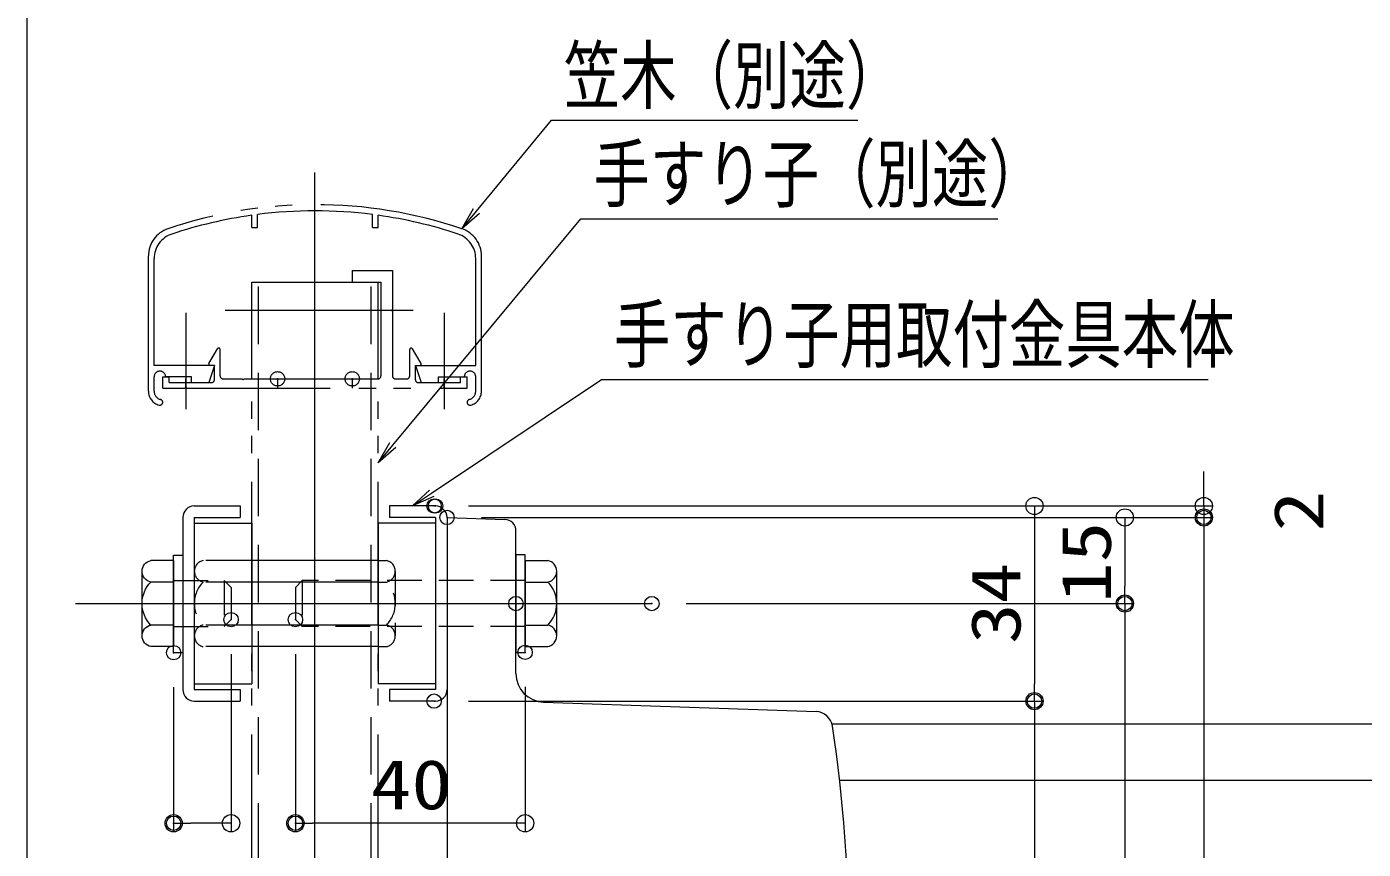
# Model space of a CAD drawing. Units: millimetres, scale not verified. Extents: x -800 to 819, y -554 to 554.
# Drawn here: x -800 to -567.3, y 156.3 to 299.6 of the extents above; entities that cross this region are included whole.
import ezdxf
from ezdxf.enums import TextEntityAlignment as Align

# ---------------------------------------------------------------- set-up
doc = ezdxf.new("R2010")
doc.units = ezdxf.units.MM
doc.header["$LTSCALE"] = 5
doc.header["$PDMODE"] = 32
doc.header["$PDSIZE"] = 2.5
for name, pattern in [('DASHED1', [1.8, 1.2, -0.6]), ('DASHED2', [3, 2, -1]), ('DOUBLE_CHAIN1', [8.8, 5, -1, 0.6, -0.6, 0.6, -1])]:
    doc.linetypes.add(name, pattern=pattern)
for name, color, linetype, lineweight in [('0-0_zumenwaku', 6, 'Continuous', 9), ('0-2_sunpou', 1, 'Continuous', 9), ('0-3_0', 5, 'DASHED1', 9), ('0-6_06仕上投影', 4, 'Continuous', 9), ('0-7_center', 5, 'Continuous', 9), ('0-8_ﾚｲﾔ2', 3, 'Continuous', 9), ('0-9_レイヤー_1', 5, 'Continuous', 9), ('0-B_MAZ_M', 6, 'DOUBLE_CHAIN1', 9), ('0-C_GRE_SSD', 6, 'DASHED2', 9), ('0-D_DEFPOINTS', 7, 'Continuous', 9)]:
    doc.layers.add(name, color=color, linetype=linetype, lineweight=lineweight)
doc.styles.add('ＭＳ ゴシック', font='')
doc.styles.get('ＭＳ ゴシック').set_extended_font_data('MS Gothic')

# ---------------------------------------------------------------- blocks, each defined once
blk = doc.blocks.new('KﾐM8側')
at = {"layer": '0-3_0', "color": 7, "linetype": 'Continuous'}
blk.add_lwpolyline([(0, 42.5), (-8, 42.5), (-8, -42.5), (0, -42.5)], close=True, dxfattribs=at)
blk = doc.blocks.new('頭部M8')
at = {"layer": '0-3_0', "color": 7, "linetype": 'Continuous'}
for p, q in [((0, 37.5), (0, -37.5)), ((0, 37.5), (19.71, 37.5)), ((27.5, -28.15), (27.5, 28.15)), ((0, 18.76), (19.71, 18.76)), ((0, -18.76), (19.71, -18.76)), ((0, -37.5), (19.71, -37.5))]:
    blk.add_line(p, q, dxfattribs=at)
for centre, radius, start, end in [((17.97, 28.13), 9.53, 280.52945, 79.47055), ((1, 0), 26.5, 314.92181, 45.07819), ((17.97, -28.13), 9.53, 280.52945, 79.47055)]:
    blk.add_arc(centre, radius, start, end, dxfattribs=at)
blk = doc.blocks.new('_ORIGIN')
at = {"layer": '0-3_0', "color": 1, "linetype": 'Continuous'}
blk.add_line((0, 0), (-5, 0), dxfattribs=at)
blk.add_circle((0, 0), 2.5, dxfattribs=at)
blk = doc.blocks.new('MLeader35')
at = {"layer": '0-2_sunpou'}
blk.add_line((-698.121, 238.212), (-594.294, 238.212), dxfattribs=at)
at = {"layer": '0-2_sunpou', "color": 7}
blk.add_line((-732.822, 216.149), (-729.499, 218.377), dxfattribs=at)
at = {"layer": '0-2_sunpou'}
blk.add_lwpolyline([(-729.499, 218.377), (-699.921, 238.212), (-698.121, 238.212)], dxfattribs=at)
at = {"layer": '0-2_sunpou', "color": 7}
blk.add_lwpolyline([(-729.128, 217.824), (-732.822, 216.149), (-729.871, 218.931)], dxfattribs=at)
at = {"layer": '0-2_sunpou', "color": 2, "style": 'ＭＳ ゴシック', "width": 0.75}
blk.add_text('手すり子用取付金具本体', height=9.604, dxfattribs=at).set_placement((-697.761, 238.362), align=Align.BOTTOM_LEFT)
blk = doc.blocks.new('MLeader36')
at = {"layer": '0-2_sunpou'}
blk.add_line((-706.851, 283.347), (-655.291, 283.347), dxfattribs=at)
at = {"layer": '0-2_sunpou', "color": 7}
blk.add_line((-724.221, 264.443), (-721.678, 267.53), dxfattribs=at)
at = {"layer": '0-2_sunpou'}
blk.add_lwpolyline([(-721.678, 267.53), (-708.651, 283.347), (-706.851, 283.347)], dxfattribs=at)
at = {"layer": '0-2_sunpou', "color": 7}
blk.add_lwpolyline([(-721.164, 267.107), (-724.221, 264.443), (-722.193, 267.954)], dxfattribs=at)
at = {"layer": '0-2_sunpou', "color": 2, "style": 'ＭＳ ゴシック', "width": 0.75}
blk.add_text('笠木（別途）', height=9.604, dxfattribs=at).set_placement((-706.491, 283.497), align=Align.BOTTOM_LEFT)
blk = doc.blocks.new('MLeader37')
at = {"layer": '0-2_sunpou'}
blk.add_line((-701.696, 266.186), (-630.936, 266.186), dxfattribs=at)
at = {"layer": '0-2_sunpou', "color": 7}
blk.add_line((-738.822, 223.677), (-736.265, 226.754), dxfattribs=at)
at = {"layer": '0-2_sunpou'}
blk.add_lwpolyline([(-736.265, 226.754), (-703.496, 266.186), (-701.696, 266.186)], dxfattribs=at)
at = {"layer": '0-2_sunpou', "color": 7}
blk.add_lwpolyline([(-735.752, 226.327), (-738.822, 223.677), (-736.778, 227.18)], dxfattribs=at)
at = {"layer": '0-2_sunpou', "color": 2, "style": 'ＭＳ ゴシック', "width": 0.75}
blk.add_text('手すり子（別途）', height=9.604, dxfattribs=at).set_placement((-701.336, 266.336), align=Align.BOTTOM_LEFT)

msp = doc.modelspace()

# ---------------------------------------------------------------- linework, layer by layer
at = {"layer": '0-0_zumenwaku'}
msp.add_lwpolyline([(-800, -554), (800, -554), (800, 554), (-800, 554)], close=True, dxfattribs=at)
at = {"layer": '0-2_sunpou'}
for p, q in [((-595.044, 219.149), (-595.044, 222.149)), ((-723.066, 216.149), (-623.039, 216.149)), ((-722.819, 216.149), (-593.544, 216.149)), ((-720.822, 214.149), (-593.544, 214.149)), ((-720.822, 214.149), (-607.298, 214.149)), ((-720.822, 214.149), (-593.544, 214.149)), ((-595.044, 216.149), (-595.044, 214.149)), ((-624.539, 213.149), (-624.539, 185.149)), ((-608.798, 211.149), (-608.798, 202.149)), ((-595.044, 211.149), (-595.044, 67.149)), ((-595.044, 211.149), (-595.044, 208.149)), ((-685.157, 199.149), (-607.298, 199.149)), ((-685.157, 199.149), (-607.298, 199.149)), ((-608.798, 196.149), (-608.798, 82.149)), ((-764.422, 190.349), (-764.422, 159.371)), ((-753.222, 190.349), (-753.222, 159.371)), ((-774.421, 184.589), (-774.421, 159.371)), ((-713.222, 184.649), (-713.222, 159.371)), ((-723.066, 182.149), (-623.039, 182.149)), ((-723.066, 182.149), (-623.039, 182.149)), ((-624.539, 179.149), (-624.539, 99.149)), ((-767.422, 160.871), (-771.421, 160.871)), ((-716.222, 160.871), (-750.222, 160.871))]:
    msp.add_line(p, q, dxfattribs=at)
at = {"layer": '0-3_0'}
for p, q in [((-762.822, 206.649), (-769.264, 206.649)), ((-738.822, 206.649), (-737.379, 206.649)), ((-774.422, 203.149), (-765.622, 203.149)), ((-770.822, 204.779), (-770.822, 193.52)), ((-762.822, 202.902), (-769.264, 202.902)), ((-765.622, 203.149), (-764.422, 201.949)), ((-765.622, 203.149), (-765.622, 195.149)), ((-752.022, 203.149), (-753.222, 201.949)), ((-713.222, 203.149), (-752.022, 203.149)), ((-752.022, 203.149), (-752.022, 195.149)), ((-738.822, 202.902), (-737.379, 202.902)), ((-735.822, 204.779), (-735.822, 193.52)), ((-764.422, 201.949), (-764.422, 196.349)), ((-753.222, 201.949), (-753.222, 196.349)), ((-765.622, 195.149), (-764.422, 196.349)), ((-752.022, 195.149), (-753.222, 196.349)), ((-774.422, 195.149), (-765.622, 195.149)), ((-762.822, 195.397), (-769.264, 195.397)), ((-713.222, 195.149), (-752.022, 195.149)), ((-738.822, 195.397), (-737.379, 195.397)), ((-762.822, 191.649), (-769.264, 191.649)), ((-738.822, 191.649), (-737.379, 191.649))]:
    msp.add_line(p, q, dxfattribs=at)
for centre, radius, start, end in [((-768.916, 204.776), 1.906, 100.52945, 259.47055), ((-737.727, 204.776), 1.906, 280.52945, 79.47055), ((-765.522, 199.149), 5.3, 134.92181, 225.07819), ((-741.122, 199.149), 5.3, 314.92181, 45.07819), ((-768.916, 193.523), 1.906, 100.52945, 259.47055), ((-737.727, 193.523), 1.906, 280.52945, 79.47055)]:
    msp.add_arc(centre, radius, start, end, dxfattribs=at)
at = {"layer": '0-6_06仕上投影'}
for p, q in [((-772.822, 214.149), (-772.822, 184.149)), ((-770.822, 216.149), (-762.822, 216.149)), ((-770.822, 214.149), (-770.822, 184.149)), ((-770.822, 214.149), (-762.822, 214.149)), ((-762.822, 216.149), (-762.822, 214.149)), ((-736.822, 216.149), (-736.822, 214.149)), ((-728.822, 216.149), (-736.822, 216.149)), ((-728.822, 214.149), (-736.822, 214.149)), ((-728.822, 214.149), (-728.822, 184.149)), ((-726.822, 214.149), (-726.822, 184.149)), ((-770.822, 213.149), (-760.822, 213.149)), ((-760.822, 213.149), (-760.822, 185.149)), ((-738.822, 213.149), (-738.822, 185.149)), ((-728.822, 213.149), (-738.822, 213.149)), ((-770.822, 185.149), (-760.822, 185.149)), ((-770.822, 184.149), (-762.822, 184.149)), ((-762.822, 184.149), (-762.822, 182.149)), ((-728.822, 185.149), (-738.822, 185.149)), ((-728.822, 184.149), (-736.822, 184.149)), ((-736.822, 184.149), (-736.822, 182.149)), ((-770.822, 182.149), (-762.822, 182.149)), ((-728.822, 182.149), (-736.822, 182.149))]:
    msp.add_line(p, q, dxfattribs=at)
for centre, start, end in [((-770.822, 214.149), 90, 180), ((-728.822, 214.149), 0, 90), ((-770.822, 184.149), 180, 270), ((-728.822, 184.149), 270, 0)]:
    msp.add_arc(centre, 2, start, end, dxfattribs=at)
at = {"layer": '0-7_center'}
for p, q in [((-749.821, 15.21), (-749.821, 274.272)), ((-772.321, 249.79), (-772.321, 233.014)), ((-765.462, 250.249), (-732.686, 250.249)), ((-727.321, 249.79), (-727.321, 233.014)), ((-791.522, 199.149), (-691.157, 199.149))]:
    msp.add_line(p, q, dxfattribs=at)
at = {"layer": '0-8_ﾚｲﾔ2'}
for p, q in [((-726.822, 214.149), (-716.752, 213.798)), ((-726.822, 214.149), (-726.822, 64.149)), ((-714.822, 186.978), (-714.822, 211.799)), ((-709.996, 181.981), (-662.568, 180.325)), ((-465.822, 178.149), (-659.763, 178.149)), ((-465.822, 168.349), (-658.466, 168.349))]:
    msp.add_line(p, q, dxfattribs=at)
for centre, radius, start, end in [((-716.822, 211.799), 2, 0, 88), ((-709.822, 186.978), 5, 180, 268), ((-662.673, 177.327), 3, 8.54285, 88), ((-916.822, 139.149), 260, 351.45715, 8.54285)]:
    msp.add_arc(centre, radius, start, end, dxfattribs=at)
msp.add_point((-714.822, 199.149), dxfattribs=at)
at = {"layer": '0-9_レイヤー_1'}
for p, q in [((-738.822, 206.649), (-762.822, 206.649)), ((-774.422, 203.149), (-774.422, 195.149)), ((-738.822, 202.902), (-762.822, 202.902)), ((-713.222, 203.149), (-713.222, 195.149)), ((-738.822, 195.397), (-762.822, 195.397)), ((-738.822, 191.649), (-762.822, 191.649))]:
    msp.add_line(p, q, dxfattribs=at)
at = {"layer": '0-B_MAZ_M'}
for p, q in [((-760.821, 264.649), (-760.821, 266.799)), ((-759.821, 264.649), (-759.821, 266.933)), ((-739.821, 264.649), (-739.821, 266.933)), ((-738.821, 264.649), (-738.821, 266.799)), ((-760.821, 264.649), (-759.821, 264.649)), ((-739.821, 264.649), (-738.821, 264.649)), ((-778.821, 236.149), (-778.821, 259.706)), ((-721.821, 240.649), (-721.821, 259.262)), ((-720.821, 236.149), (-720.821, 259.706)), ((-760.821, 255.149), (-738.821, 255.149)), ((-760.821, 238.299), (-760.821, 255.149)), ((-738.821, 238.299), (-738.821, 255.149)), ((-738.321, 255.149), (-738.321, 238.799)), ((-736.321, 250.076), (-736.321, 238.799)), ((-768.294, 240.949), (-766.811, 243.518)), ((-766.321, 238.799), (-766.321, 243.387)), ((-733.321, 238.799), (-733.321, 243.387)), ((-731.348, 240.949), (-732.831, 243.518)), ((-767.321, 240.649), (-768.321, 237.649)), ((-767.321, 238.149), (-767.321, 240.649)), ((-732.321, 240.649), (-721.821, 240.649)), ((-732.321, 240.649), (-731.321, 237.649)), ((-732.321, 238.149), (-732.321, 240.649)), ((-777.821, 236.149), (-777.821, 238.649)), ((-776.321, 238.649), (-775.171, 238.649)), ((-776.321, 236.649), (-776.321, 238.649)), ((-771.321, 238.649), (-775.821, 238.649)), ((-775.171, 237.649), (-775.171, 238.649)), ((-775.171, 237.649), (-767.821, 237.649)), ((-772.321, 236.649), (-772.321, 238.299)), ((-771.321, 237.649), (-771.321, 238.649)), ((-765.821, 238.299), (-762.494, 238.299)), ((-762.148, 238.299), (-756.494, 238.299)), ((-759.922, 238.299), (-752.721, 238.299)), ((-756.322, 238.299), (-756.322, 236.649)), ((-756.148, 238.299), (-743.494, 238.299)), ((-746.922, 238.299), (-739.721, 238.299)), ((-743.322, 238.299), (-743.322, 236.649)), ((-743.148, 238.299), (-738.821, 238.299)), ((-735.821, 238.299), (-733.821, 238.299)), ((-731.821, 237.649), (-724.471, 237.649)), ((-728.321, 238.649), (-723.821, 238.649)), ((-728.321, 237.649), (-728.321, 238.649)), ((-727.321, 236.649), (-727.321, 238.299)), ((-724.471, 238.649), (-723.321, 238.649)), ((-724.471, 237.649), (-724.471, 238.649)), ((-723.321, 236.649), (-723.321, 238.649)), ((-721.821, 236.149), (-721.821, 238.649)), ((-776.321, 236.649), (-772.494, 236.649)), ((-772.148, 236.649), (-727.494, 236.649)), ((-760.822, 19.36), (-760.822, 236.649)), ((-738.822, 19.36), (-738.822, 236.649)), ((-727.148, 236.649), (-723.321, 236.649))]:
    msp.add_line(p, q, dxfattribs=at)
for points in [[(-767.321, 240.649), (-777.821, 240.649), (-777.821, 259.262)], [(-743.321, 257.149), (-743.321, 255.149), (-738.321, 255.149)], [(-743.321, 257.149), (-736.321, 257.149), (-736.321, 250.423)]]:
    msp.add_lwpolyline(points, dxfattribs=at)
for centre, radius, start, end in [((-749.821, 188.649), 80, 71.33708, 108.66292), ((-749.821, 188.649), 78.92, 98.01207, 108.40763), ((-749.821, 188.649), 78.92, 82.72045, 97.27955), ((-749.821, 188.649), 78.92, 71.59237, 81.98793), ((-773.821, 259.706), 5, 108.66292, 180), ((-773.321, 259.262), 4.5, 108.40763, 180), ((-726.321, 259.262), 4.5, 0, 71.59237), ((-725.821, 259.706), 5, 0, 71.33708), ((-736.221, 250.249), 0.2, 120, 240), ((-766.584, 243.387), 0.263, 0, 150), ((-733.058, 243.387), 0.263, 30, 180), ((-768.121, 240.849), 0.2, 150, 270), ((-731.521, 240.849), 0.2, 270, 30), ((-776.821, 238.649), 1, 90, 180), ((-776.821, 238.649), 1, 0, 90), ((-767.821, 238.149), 0.5, 270, 0), ((-765.821, 238.799), 0.5, 180, 270), ((-762.321, 238.399), 0.2, 210, 330), ((-756.321, 238.399), 0.2, 210, 330), ((-743.321, 238.399), 0.2, 210, 330), ((-738.821, 238.799), 0.5, 270, 0), ((-735.821, 238.799), 0.5, 180, 270), ((-733.821, 238.799), 0.5, 270, 0), ((-731.821, 238.149), 0.5, 180, 270), ((-722.821, 238.649), 1, 90, 180), ((-722.821, 238.649), 1, 0, 90), ((-776.321, 236.149), 2.5, 180, 255.52249), ((-776.321, 236.149), 1.5, 180, 255.52249), ((-772.321, 236.549), 0.2, 30, 150), ((-727.321, 236.549), 0.2, 30, 150), ((-723.321, 236.149), 1.5, 284.47751, 0), ((-723.321, 236.149), 2.5, 284.47751, 0), ((-776.821, 234.213), 0.5, 255.52249, 75.52249), ((-722.821, 234.213), 0.5, 104.47751, 284.47751)]:
    msp.add_arc(centre, radius, start, end, dxfattribs=at)
for p in [(-756.322, 238.299), (-743.322, 238.299)]:
    msp.add_point(p, dxfattribs=at)
at = {"layer": '0-C_GRE_SSD'}
for p, q in [((-759.622, 19.36), (-759.622, 255.149)), ((-740.022, 19.36), (-740.022, 255.149))]:
    msp.add_line(p, q, dxfattribs=at)
at = {"layer": '0-D_DEFPOINTS'}
for p in [(-729.066, 216.149), (-728.819, 216.149), (-726.822, 214.149), (-726.822, 214.149), (-595.044, 214.149), (-691.157, 199.149), (-608.798, 199.149), (-764.422, 196.349), (-753.222, 196.349), (-774.421, 190.589), (-713.222, 190.649), (-729.066, 182.149), (-624.539, 182.149), (-774.421, 160.871), (-753.222, 160.871)]:
    msp.add_point(p, dxfattribs=at)

# ---------------------------------------------------------------- block references
at = {"layer": '0-2_sunpou'}
for name in ['MLeader36', 'MLeader37', 'MLeader35']:
    msp.add_blockref(name, (0, 0), dxfattribs=at)
at = {"layer": '0-2_sunpou', "xscale": 0.6, "yscale": 0.6}
for p, rotation in [((-595.044, 216.149), 270), ((-624.539, 216.149), 90), ((-608.798, 214.149), 90), ((-595.044, 214.149), 90), ((-595.044, 214.149), 90), ((-608.798, 199.149), 270), ((-608.798, 199.149), 90), ((-624.539, 182.149), 270), ((-624.539, 182.149), 90), ((-774.421, 160.871), 180), ((-753.222, 160.871), 180)]:
    msp.add_blockref('_ORIGIN', p, dxfattribs=dict(at, rotation=rotation))
for p in [(-764.422, 160.871), (-713.222, 160.871)]:
    msp.add_blockref('_ORIGIN', p, dxfattribs=at)
at = {"layer": '0-9_レイヤー_1', "yscale": 0.2}
for name, p, xscale in [('KﾐM8側', (-774.421, 199.089), -0.2), ('KﾐM8側', (-713.222, 199.149), 0.2), ('KﾐM8側', (-713.222, 199.149), 0.2), ('頭部M8', (-774.422, 199.149), -0.2), ('頭部M8', (-713.222, 199.149), 0.2)]:
    msp.add_blockref(name, p, dxfattribs=dict(at, xscale=xscale))

# ---------------------------------------------------------------- texts
at = {"layer": '0-2_sunpou', "color": 2, "style": 'ＭＳ ゴシック', "width": 1.2}
for s, p in [('2', (-571.629, 211.721)), ('15', (-608.632, 199.278)), ('34', (-624.373, 192.121))]:
    msp.add_text(s, height=8.651, rotation=90, dxfattribs=at).set_placement(p, align=Align.BOTTOM_LEFT)
msp.add_text('40', height=8.651, dxfattribs=at).set_placement((-740.079, 160.706), align=Align.BOTTOM_LEFT)

doc.saveas('drawing.dxf')
